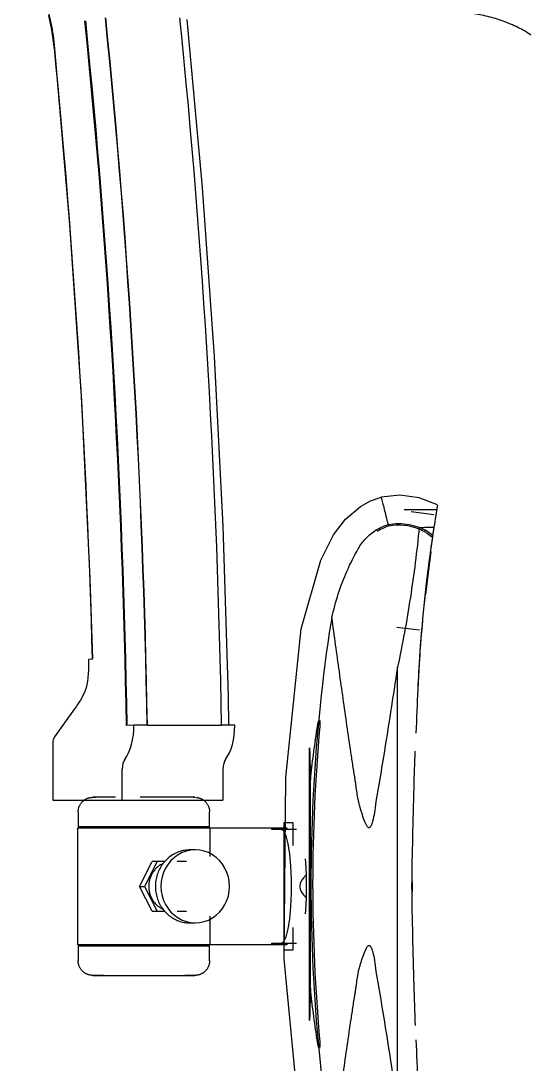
# Model space of a CAD drawing. Header units: metres. Extents: x -22.5 to 67.5, y 0 to 64.7.
# Drawn here: x 24.0442 to 24.2166, y 36.2941 to 36.6516 of the extents above; entities that cross this region are included whole.
import ezdxf

# ---------------------------------------------------------------- set-up
doc = ezdxf.new("R2010")
doc.units = ezdxf.units.M
doc.layers.add('XREF PB NEURO-ONCOLOGIA$0$EQUIPO', color=8, linetype='Continuous')

# ---------------------------------------------------------------- blocks, each defined once
blk = doc.blocks.new('*U744')
for p, q in [((-2222.41, 293.47), (-2223.5, 298.39)), ((-2176.13, 296.98), (-2170.9, 239.45)), ((-2221.56, 286.95), (-2222.41, 293.47)), ((-2221.56, 286.95), (-2221.51, 287.09)), ((-2221.55, 286.92), (-2221.56, 286.95)), ((-2221.56, 286.95), (-2216.32, 226.78)), ((-2170.9, 239.45), (-2166.81, 181.55)), ((-2216.32, 226.78), (-2212.27, 166.24)), ((-2166.81, 181.55), (-2163.86, 123.36)), ((-2212.27, 166.24), (-2209.43, 105.41)), ((-2113.23, 132.02), (-2109.65, 133.35)), ((-2103.27, 134), (-2109.65, 133.35)), ((-2096.63, 133.13), (-2103.27, 134)), ((-2090.33, 130.68), (-2096.63, 133.13)), ((-2121.9, 125.84), (-2116.73, 130.12)), ((-2116.73, 130.12), (-2113.23, 132.02)), ((-2090.62, 128.95), (-2101.79, 128.95)), ((-2125.9, 120.45), (-2121.9, 125.84)), ((-2091.64, 127.31), (-2099.37, 128.26)), ((-2163.86, 123.36), (-2162.08, 64.99)), ((-2130.26, 111.76), (-2125.9, 120.45)), ((-2092.18, 120.04), (-2092.38, 119.79)), ((-2091.99, 120.28), (-2092.18, 120.04)), ((-2092.01, 120.1), (-2092.01, 120.25)), ((-2092.67, 114.76), (-2094.49, 99.94)), ((-2094.49, 99.94), (-2092.67, 114.76)), ((-2136.99, 88.27), (-2130.26, 111.76)), ((-2092.83, 113.49), (-2094.33, 101.26)), ((-2094.33, 101.26), (-2092.83, 113.49)), ((-2209.43, 105.41), (-2208.54, 77.82)), ((-2142.25, 37.3), (-2136.99, 88.27)), ((-2104.21, 88.84), (-2096.48, 87.89)), ((-2208.49, 77.85), (-2209.89, 77.7)), ((-2104.03, -75.18), (-2104.03, 75.1)), ((-2162.08, 64.99), (-2161.89, 55.17)), ((-2214.68, 60.78), (-2221.47, 51.27)), ((-2194.28, 55.27), (-2196.85, 55.09)), ((-2189.69, 55.27), (-2194.28, 55.27)), ((-2189.69, 55.27), (-2164.27, 55.27)), ((-2159.76, 55.27), (-2164.27, 55.27)), ((-2222.08, 48.85), (-2222.08, 29.5)), ((-2134.13, 47.48), (-2134.13, -45.96)), ((-2198.33, 29.5), (-2198.33, 40.19)), ((-2163.8, 40.19), (-2163.8, 29.5)), ((-2142.82, -24.86), (-2142.25, 37.3)), ((-2133.84, -35), (-2133.84, 36.53)), ((-2222.08, 29.5), (-2198.33, 29.5)), ((-2212.41, 28.49), (-2212.29, 28.64)), ((-2212.29, 28.64), (-2212.16, 28.8)), ((-2212.16, 28.8), (-2212.02, 28.94)), ((-2212.02, 28.94), (-2211.88, 29.09)), ((-2211.88, 29.09), (-2211.74, 29.22)), ((-2211.74, 29.22), (-2211.59, 29.35)), ((-2211.59, 29.35), (-2211.43, 29.48)), ((-2211.43, 29.48), (-2211.27, 29.6)), ((-2211.27, 29.6), (-2211.1, 29.71)), ((-2211.1, 29.71), (-2210.93, 29.81)), ((-2210.93, 29.81), (-2210.76, 29.91)), ((-2210.76, 29.91), (-2210.58, 30)), ((-2210.58, 30), (-2210.4, 30.08)), ((-2210.4, 30.08), (-2210.21, 30.16)), ((-2210.21, 30.16), (-2210.02, 30.23)), ((-2210.02, 30.23), (-2209.83, 30.29)), ((-2209.83, 30.29), (-2209.64, 30.34)), ((-2209.64, 30.34), (-2209.45, 30.39)), ((-2209.45, 30.39), (-2209.25, 30.43)), ((-2209.25, 30.43), (-2209.05, 30.46)), ((-2209.05, 30.46), (-2208.85, 30.48)), ((-2208.85, 30.48), (-2208.65, 30.49)), ((-2208.65, 30.49), (-2208.45, 30.5)), ((-2208.37, 30.5), (-2208.4, 30.5)), ((-2208.39, 30.5), (-2208.34, 30.5)), ((-2208.31, 30.5), (-2208.37, 30.5)), ((-2208.34, 30.5), (-2208.27, 30.5)), ((-2208.22, 30.5), (-2208.31, 30.5)), ((-2208.27, 30.5), (-2208.18, 30.5)), ((-2208.11, 30.5), (-2208.22, 30.5)), ((-2208.18, 30.5), (-2208.05, 30.5)), ((-2207.97, 30.5), (-2208.11, 30.5)), ((-2208.05, 30.5), (-2207.9, 30.5)), ((-2207.8, 30.5), (-2207.97, 30.5)), ((-2207.9, 30.5), (-2207.72, 30.5)), ((-2207.61, 30.5), (-2207.8, 30.5)), ((-2207.72, 30.5), (-2207.51, 30.5)), ((-2207.39, 30.5), (-2207.61, 30.5)), ((-2207.51, 30.5), (-2207.28, 30.5)), ((-2207.14, 30.5), (-2207.39, 30.5)), ((-2206.87, 30.5), (-2207.14, 30.5)), ((-2206.57, 30.5), (-2206.87, 30.5)), ((-2206.24, 30.5), (-2206.57, 30.5)), ((-2205.9, 30.5), (-2206.24, 30.5)), ((-2205.52, 30.5), (-2205.9, 30.5)), ((-2205.13, 30.5), (-2205.52, 30.5)), ((-2204.71, 30.5), (-2205.13, 30.5)), ((-2204.27, 30.5), (-2204.71, 30.5)), ((-2203.8, 30.5), (-2204.27, 30.5)), ((-2203.32, 30.5), (-2203.8, 30.5)), ((-2202.82, 30.5), (-2203.32, 30.5)), ((-2202.3, 30.5), (-2202.82, 30.5)), ((-2201.76, 30.5), (-2202.3, 30.5)), ((-2201.2, 30.5), (-2201.76, 30.5)), ((-2200.62, 30.5), (-2201.2, 30.5)), ((-2198.33, 29.5), (-2163.8, 29.5)), ((-2191.41, 30.5), (-2192.11, 30.5)), ((-2190.71, 30.5), (-2191.41, 30.5)), ((-2190.01, 30.5), (-2190.71, 30.5)), ((-2189.31, 30.5), (-2190.01, 30.5)), ((-2188.62, 30.5), (-2189.31, 30.5)), ((-2187.93, 30.5), (-2188.62, 30.5)), ((-2187.24, 30.5), (-2187.93, 30.5)), ((-2186.56, 30.5), (-2187.24, 30.5)), ((-2185.88, 30.5), (-2186.56, 30.5)), ((-2185.22, 30.5), (-2185.88, 30.5)), ((-2184.56, 30.5), (-2185.22, 30.5)), ((-2183.91, 30.5), (-2184.56, 30.5)), ((-2183.28, 30.5), (-2183.91, 30.5)), ((-2182.65, 30.5), (-2183.28, 30.5)), ((-2182.04, 30.5), (-2182.65, 30.5)), ((-2181.44, 30.5), (-2182.04, 30.5)), ((-2180.86, 30.5), (-2181.44, 30.5)), ((-2180.3, 30.5), (-2180.86, 30.5)), ((-2179.75, 30.5), (-2180.3, 30.5)), ((-2179.22, 30.5), (-2179.75, 30.5)), ((-2178.71, 30.5), (-2179.22, 30.5)), ((-2178.22, 30.5), (-2178.71, 30.5)), ((-2177.74, 30.5), (-2178.22, 30.5)), ((-2177.29, 30.5), (-2177.74, 30.5)), ((-2176.86, 30.5), (-2177.29, 30.5)), ((-2176.46, 30.5), (-2176.86, 30.5)), ((-2176.07, 30.5), (-2176.46, 30.5)), ((-2175.71, 30.5), (-2176.07, 30.5)), ((-2175.38, 30.5), (-2175.71, 30.5)), ((-2175.07, 30.5), (-2175.38, 30.5)), ((-2174.78, 30.5), (-2175.07, 30.5)), ((-2174.52, 30.5), (-2174.78, 30.5)), ((-2174.29, 30.5), (-2174.52, 30.5)), ((-2174.08, 30.5), (-2174.29, 30.5)), ((-2173.9, 30.5), (-2174.08, 30.5)), ((-2174, 30.5), (-2173.83, 30.5)), ((-2173.75, 30.5), (-2173.9, 30.5)), ((-2173.83, 30.5), (-2173.69, 30.5)), ((-2173.62, 30.5), (-2173.75, 30.5)), ((-2173.69, 30.5), (-2173.58, 30.5)), ((-2173.53, 30.5), (-2173.62, 30.5)), ((-2173.58, 30.5), (-2173.49, 30.5)), ((-2173.46, 30.5), (-2173.53, 30.5)), ((-2173.49, 30.5), (-2173.43, 30.5)), ((-2173.41, 30.5), (-2173.46, 30.5)), ((-2173.43, 30.5), (-2173.4, 30.5)), ((-2173.2, 30.5), (-2173, 30.48)), ((-2173, 30.48), (-2172.8, 30.46)), ((-2172.8, 30.46), (-2172.6, 30.44)), ((-2172.6, 30.44), (-2172.41, 30.4)), ((-2172.41, 30.4), (-2172.21, 30.36)), ((-2172.21, 30.36), (-2172.02, 30.31)), ((-2172.02, 30.31), (-2171.83, 30.25)), ((-2171.83, 30.25), (-2171.64, 30.18)), ((-2171.64, 30.18), (-2171.45, 30.11)), ((-2171.45, 30.11), (-2171.27, 30.02)), ((-2171.27, 30.02), (-2171.09, 29.93)), ((-2171.09, 29.93), (-2170.92, 29.84)), ((-2170.92, 29.84), (-2170.74, 29.74)), ((-2170.74, 29.74), (-2170.58, 29.63)), ((-2170.58, 29.63), (-2170.41, 29.51)), ((-2170.41, 29.51), (-2170.26, 29.39)), ((-2170.26, 29.39), (-2170.1, 29.26)), ((-2170.1, 29.26), (-2169.96, 29.12)), ((-2169.96, 29.12), (-2169.81, 28.98)), ((-2169.81, 28.98), (-2169.68, 28.84)), ((-2169.68, 28.84), (-2169.55, 28.69)), ((-2169.55, 28.69), (-2169.42, 28.53)), ((-2213.4, 25.7), (-2213.38, 25.9)), ((-2213.4, 25.5), (-2213.4, 25.7)), ((-2213.4, 25.5), (-2213.4, 20.5)), ((-2213.38, 25.9), (-2213.36, 26.1)), ((-2213.36, 26.1), (-2213.34, 26.3)), ((-2213.34, 26.3), (-2213.3, 26.49)), ((-2213.3, 26.49), (-2213.26, 26.69)), ((-2213.26, 26.69), (-2213.21, 26.88)), ((-2213.21, 26.88), (-2213.15, 27.07)), ((-2213.15, 27.07), (-2213.08, 27.26)), ((-2213.08, 27.26), (-2213.01, 27.45)), ((-2213.01, 27.45), (-2212.92, 27.63)), ((-2212.92, 27.63), (-2212.83, 27.81)), ((-2212.83, 27.81), (-2212.74, 27.98)), ((-2212.74, 27.98), (-2212.64, 28.16)), ((-2212.64, 28.16), (-2212.53, 28.32)), ((-2212.53, 28.32), (-2212.41, 28.49)), ((-2169.42, 28.53), (-2169.3, 28.37)), ((-2169.3, 28.37), (-2169.19, 28.2)), ((-2169.19, 28.2), (-2169.09, 28.03)), ((-2169.09, 28.03), (-2168.99, 27.86)), ((-2168.99, 27.86), (-2168.9, 27.68)), ((-2168.9, 27.68), (-2168.82, 27.5)), ((-2168.82, 27.5), (-2168.74, 27.31)), ((-2168.74, 27.31), (-2168.67, 27.12)), ((-2168.67, 27.12), (-2168.61, 26.93)), ((-2168.61, 26.93), (-2168.56, 26.74)), ((-2168.56, 26.74), (-2168.51, 26.55)), ((-2168.51, 26.55), (-2168.47, 26.35)), ((-2168.47, 26.35), (-2168.44, 26.15)), ((-2168.44, 26.15), (-2168.42, 25.95)), ((-2168.42, 25.95), (-2168.41, 25.75)), ((-2168.41, 25.75), (-2168.4, 25.55)), ((-2168.4, 25.55), (-2168.4, 25.5)), ((-2168.4, 20.5), (-2168.4, 25.5)), ((-2142.99, 21.92), (-2142.93, -21.92)), ((-2213.61, 20), (-2213.61, -20)), ((-2213.55, 20), (-2186.96, 20)), ((-2213.4, 20.5), (-2168.4, 20.5)), ((-2186.96, 20), (-2150.52, 20)), ((-2168.19, 10.24), (-2168.19, 20)), ((-2150.52, 20), (-2147.04, 20)), ((-2147.04, 20), (-2141.97, 20)), ((-2147.04, 19.5), (-2147.04, 20)), ((-2143.74, 19.5), (-2147.04, 19.5)), ((-2138.67, 19.5), (-2143.74, 19.5)), ((-2142.92, 18.93), (-2143.74, 19.5)), ((-2142.15, 17.27), (-2142.92, 18.93)), ((-2141.97, 20), (-2141.97, 19.5)), ((-2141.46, 14.6), (-2142.15, 17.27)), ((-2140.91, 11.08), (-2141.46, 14.6)), ((-2181.04, 10.81), (-2181.44, 10.55)), ((-2180.62, 11.05), (-2181.04, 10.81)), ((-2180.19, 11.28), (-2180.62, 11.05)), ((-2179.76, 11.48), (-2180.19, 11.28)), ((-2179.32, 11.67), (-2179.76, 11.48)), ((-2178.87, 11.84), (-2179.32, 11.67)), ((-2178.42, 11.99), (-2178.87, 11.84)), ((-2177.96, 12.12), (-2178.42, 11.99)), ((-2177.49, 12.23), (-2177.96, 12.12)), ((-2177.02, 12.32), (-2177.49, 12.23)), ((-2176.55, 12.39), (-2177.02, 12.32)), ((-2176.08, 12.44), (-2176.55, 12.39)), ((-2175.6, 12.47), (-2176.08, 12.44)), ((-2175.13, 12.48), (-2175.6, 12.47)), ((-2173.29, 12.48), (-2175.13, 12.48)), ((-2140.53, 6.91), (-2140.91, 11.08)), ((-2192.43, 0), (-2188.09, 8.5)), ((-2186.38, 8.5), (-2190.71, 0)), ((-2186.38, 8.5), (-2188.09, 8.5)), ((-2183.69, 8.5), (-2186.38, 8.5)), ((-2185.49, 7.16), (-2185.76, 6.97)), ((-2185.21, 7.34), (-2185.49, 7.16)), ((-2184.93, 7.5), (-2185.21, 7.34)), ((-2184.64, 7.65), (-2184.93, 7.5)), ((-2184.56, 7.52), (-2184.84, 7.12)), ((-2184.35, 7.79), (-2184.64, 7.65)), ((-2184.27, 7.91), (-2184.56, 7.52)), ((-2183.96, 8.29), (-2184.27, 7.91)), ((-2183.64, 8.66), (-2183.96, 8.29)), ((-2183.31, 9.01), (-2183.64, 8.66)), ((-2182.96, 9.35), (-2183.31, 9.01)), ((-2182.6, 9.67), (-2182.96, 9.35)), ((-2182.22, 9.98), (-2182.6, 9.67)), ((-2181.84, 10.28), (-2182.22, 9.98)), ((-2181.44, 10.55), (-2181.84, 10.28)), ((-2176.29, 8.47), (-2179.49, 8.47)), ((-2135.65, 9.39), (-2135.54, 8.12)), ((-2135.54, 8.12), (-2135.3, 3.9)), ((-2188.44, 3.66), (-2188.57, 3.35)), ((-2188.29, 3.96), (-2188.44, 3.66)), ((-2188.14, 4.26), (-2188.29, 3.96)), ((-2187.97, 4.55), (-2188.14, 4.26)), ((-2187.79, 4.83), (-2187.97, 4.55)), ((-2187.6, 5.1), (-2187.79, 4.83)), ((-2187.41, 5.37), (-2187.6, 5.1)), ((-2187.2, 5.63), (-2187.41, 5.37)), ((-2186.98, 5.88), (-2187.2, 5.63)), ((-2186.75, 6.12), (-2186.98, 5.88)), ((-2186.52, 6.35), (-2186.75, 6.12)), ((-2186.27, 6.56), (-2186.52, 6.35)), ((-2186.32, 4.02), (-2186.47, 3.54)), ((-2186.16, 4.49), (-2186.32, 4.02)), ((-2186.02, 6.77), (-2186.27, 6.56)), ((-2185.98, 4.95), (-2186.16, 4.49)), ((-2185.76, 6.97), (-2186.02, 6.77)), ((-2185.79, 5.4), (-2185.98, 4.95)), ((-2185.58, 5.84), (-2185.79, 5.4)), ((-2185.35, 6.28), (-2185.58, 5.84)), ((-2185.1, 6.7), (-2185.35, 6.28)), ((-2184.84, 7.12), (-2185.1, 6.7)), ((-2140.33, 2.35), (-2140.53, 6.91)), ((-2135.3, 3.9), (-2136.27, 2.93)), ((-2135.3, 3.9), (-2135.3, -3.9)), ((-2188.09, -8.5), (-2192.43, 0)), ((-2192.43, 0), (-2190.71, 0)), ((-2190.71, 0), (-2186.38, -8.5)), ((-2189.22, 0.41), (-2189.23, 0.07)), ((-2189.23, 0.07), (-2189.23, -0.02)), ((-2189.2, 0.75), (-2189.22, 0.41)), ((-2189.16, 1.08), (-2189.2, 0.75)), ((-2189.12, 1.42), (-2189.16, 1.08)), ((-2189.05, 1.75), (-2189.12, 1.42)), ((-2188.98, 2.08), (-2189.05, 1.75)), ((-2188.9, 2.4), (-2188.98, 2.08)), ((-2188.8, 2.72), (-2188.9, 2.4)), ((-2188.69, 3.04), (-2188.8, 2.72)), ((-2188.57, 3.35), (-2188.69, 3.04)), ((-2186.95, 0.12), (-2186.96, -0.02)), ((-2186.94, 0.61), (-2186.95, 0.12)), ((-2186.91, 1.11), (-2186.94, 0.61)), ((-2186.86, 1.6), (-2186.91, 1.11)), ((-2186.79, 2.09), (-2186.86, 1.6)), ((-2186.7, 2.58), (-2186.79, 2.09)), ((-2186.59, 3.06), (-2186.7, 2.58)), ((-2186.47, 3.54), (-2186.59, 3.06)), ((-2140.33, -2.35), (-2140.33, 2.35)), ((-2137.39, 0.98), (-2137.53, 0)), ((-2137.53, 0), (-2137.39, -0.98)), ((-2136.97, 1.96), (-2137.39, 0.98)), ((-2136.27, 2.93), (-2136.97, 1.96)), ((-2099.05, 1.79), (-2099.04, 1.77)), ((-2099.05, 1.79), (-2099.04, 1.77)), ((-2099.04, 1.77), (-2099.04, 1.75)), ((-2099.04, 1.77), (-2099.04, 1.75)), ((-2099.04, 1.75), (-2099.04, 1.73)), ((-2099.04, 1.75), (-2099.04, 1.73)), ((-2099.04, 1.73), (-2099.03, 1.71)), ((-2099.04, 1.73), (-2099.03, 1.71)), ((-2099.03, 1.71), (-2099.03, 1.69)), ((-2099.03, 1.71), (-2099.03, 1.69)), ((-2099.03, 1.69), (-2099.03, 1.67)), ((-2099.03, 1.69), (-2099.03, 1.67)), ((-2099.03, 1.67), (-2099.03, -1.76)), ((-2099.03, -1.76), (-2099.03, 1.67)), ((-2099.03, 1.67), (-2099.03, -1.76)), ((-2099.03, -1.76), (-2099.03, 1.67)), ((-2099.03, 1.67), (-2098.99, 1.09)), ((-2099.03, 1.67), (-2098.99, 1.09)), ((-2098.99, 1.09), (-2098.96, 0.5)), ((-2098.99, 1.09), (-2098.96, 0.5)), ((-2098.96, 0.5), (-2098.96, 0.26)), ((-2098.96, 0.5), (-2098.96, 0.26)), ((-2098.96, 0.26), (-2098.96, 0.26)), ((-2098.96, 0.26), (-2098.96, 0.26)), ((-2098.96, 0.26), (-2098.96, 0.26)), ((-2098.96, 0.26), (-2098.96, 0.25)), ((-2098.96, 0.25), (-2098.96, 0.26)), ((-2098.96, 0.26), (-2098.96, 0.26)), ((-2098.96, 0.26), (-2098.96, 0.26)), ((-2098.96, 0.26), (-2098.96, 0.26)), ((-2098.96, 0.26), (-2098.96, 0.26)), ((-2098.96, 0.26), (-2098.96, 0.26)), ((-2098.96, 0.26), (-2098.96, 0.26)), ((-2098.96, 0.26), (-2098.96, 0.25)), ((-2098.96, 0.25), (-2098.96, 0.26)), ((-2098.96, 0.26), (-2098.96, 0.26)), ((-2098.96, 0.26), (-2098.96, 0.26)), ((-2098.96, 0.26), (-2098.96, 0.26)), ((-2098.96, 0.25), (-2098.96, 0.25)), ((-2098.96, 0.25), (-2098.96, 0.25)), ((-2098.96, 0.25), (-2098.96, 0.24)), ((-2098.96, 0.24), (-2098.96, 0.25)), ((-2098.96, 0.25), (-2098.96, 0.25)), ((-2098.96, 0.25), (-2098.96, 0.25)), ((-2098.96, 0.25), (-2098.96, 0.25)), ((-2098.96, 0.25), (-2098.96, 0.25)), ((-2098.96, 0.25), (-2098.96, 0.24)), ((-2098.96, 0.24), (-2098.96, 0.25)), ((-2098.96, 0.25), (-2098.96, 0.25)), ((-2098.96, 0.25), (-2098.96, 0.25)), ((-2098.96, 0.24), (-2098.96, 0.24)), ((-2098.96, 0.24), (-2098.96, 0.23)), ((-2098.96, 0.23), (-2098.96, 0.24)), ((-2098.96, 0.24), (-2098.96, 0.24)), ((-2098.96, 0.24), (-2098.96, 0.24)), ((-2098.96, 0.24), (-2098.96, 0.23)), ((-2098.96, 0.23), (-2098.96, 0.24)), ((-2098.96, 0.24), (-2098.96, 0.24)), ((-2098.96, 0.23), (-2098.96, 0.23)), ((-2098.96, 0.23), (-2098.96, 0.22)), ((-2098.96, 0.22), (-2098.96, 0.23)), ((-2098.96, 0.23), (-2098.96, 0.23)), ((-2098.96, 0.23), (-2098.96, 0.23)), ((-2098.96, 0.23), (-2098.96, 0.22)), ((-2098.96, 0.22), (-2098.96, 0.23)), ((-2098.96, 0.23), (-2098.96, 0.23)), ((-2098.96, 0.22), (-2098.96, 0.22)), ((-2098.96, 0.22), (-2098.96, 0.21)), ((-2098.96, 0.21), (-2098.96, 0.22)), ((-2098.96, 0.22), (-2098.96, 0.22)), ((-2098.96, 0.22), (-2098.96, 0.21)), ((-2098.96, 0.21), (-2098.96, 0.22)), ((-2098.96, 0.21), (-2098.96, 0.2)), ((-2098.96, 0.2), (-2098.96, 0.21)), ((-2098.96, 0.21), (-2098.96, 0.21)), ((-2098.96, 0.21), (-2098.96, 0.2)), ((-2098.96, 0.2), (-2098.96, 0.21)), ((-2098.96, 0.21), (-2098.96, 0.21)), ((-2098.96, 0.2), (-2098.96, 0.2)), ((-2098.96, 0.2), (-2098.96, 0.19)), ((-2098.96, 0.19), (-2098.96, 0.2)), ((-2098.96, 0.2), (-2098.96, 0.2)), ((-2098.96, 0.2), (-2098.96, 0.19)), ((-2098.96, 0.19), (-2098.96, 0.2)), ((-2098.96, 0.19), (-2098.96, 0.18)), ((-2098.96, 0.18), (-2098.96, 0.19)), ((-2098.96, 0.19), (-2098.96, 0.18)), ((-2098.96, 0.18), (-2098.96, 0.19)), ((-2098.96, 0.18), (-2098.96, 0.17)), ((-2098.96, 0.17), (-2098.96, 0.18)), ((-2098.96, 0.18), (-2098.96, 0.17)), ((-2098.96, 0.17), (-2098.96, 0.18)), ((-2098.96, 0.17), (-2098.96, 0.16)), ((-2098.96, 0.16), (-2098.96, 0.17)), ((-2098.96, 0.17), (-2098.96, 0.17)), ((-2098.96, 0.17), (-2098.96, 0.16)), ((-2098.96, 0.16), (-2098.96, 0.17)), ((-2098.96, 0.17), (-2098.96, 0.17)), ((-2098.96, 0.16), (-2098.96, 0.15)), ((-2098.96, 0.15), (-2098.96, 0.16)), ((-2098.96, 0.16), (-2098.96, 0.15)), ((-2098.96, 0.15), (-2098.96, 0.16)), ((-2098.96, 0.15), (-2098.96, 0.14)), ((-2098.96, 0.14), (-2098.96, 0.15)), ((-2098.96, 0.15), (-2098.96, 0.14)), ((-2098.96, 0.14), (-2098.96, 0.15)), ((-2098.96, 0.14), (-2098.96, 0.13)), ((-2098.96, 0.13), (-2098.96, 0.14)), ((-2098.96, 0.14), (-2098.96, 0.13)), ((-2098.96, 0.13), (-2098.96, 0.14)), ((-2098.96, 0.13), (-2098.96, 0.12)), ((-2098.96, 0.12), (-2098.96, 0.13)), ((-2098.96, 0.13), (-2098.96, 0.12)), ((-2098.96, 0.12), (-2098.96, 0.13)), ((-2098.96, 0.12), (-2098.96, 0.11)), ((-2098.96, 0.11), (-2098.96, 0.12)), ((-2098.96, 0.12), (-2098.96, 0.11)), ((-2098.96, 0.11), (-2098.96, 0.12)), ((-2098.96, 0.11), (-2098.96, 0.1)), ((-2098.96, 0.1), (-2098.96, 0.11)), ((-2098.96, 0.11), (-2098.96, 0.1)), ((-2098.96, 0.1), (-2098.96, 0.11)), ((-2098.96, 0.1), (-2098.96, 0.09)), ((-2098.96, 0.08), (-2098.96, 0.1)), ((-2098.96, 0.1), (-2098.96, 0.09)), ((-2098.96, 0.08), (-2098.96, 0.1)), ((-2098.96, 0.09), (-2098.96, 0.08)), ((-2098.96, 0.09), (-2098.96, 0.08)), ((-2098.96, 0.08), (-2098.96, 0.07)), ((-2098.96, 0.07), (-2098.96, 0.08)), ((-2098.96, 0.08), (-2098.96, 0.07)), ((-2098.96, 0.07), (-2098.96, 0.08)), ((-2098.96, 0.07), (-2098.96, 0.06)), ((-2098.96, 0.06), (-2098.96, 0.07)), ((-2098.96, 0.07), (-2098.96, 0.06)), ((-2098.96, 0.06), (-2098.96, 0.07)), ((-2098.96, 0.06), (-2098.96, 0.05)), ((-2098.96, 0.05), (-2098.96, 0.06)), ((-2098.96, 0.06), (-2098.96, 0.05)), ((-2098.96, 0.05), (-2098.96, 0.06)), ((-2098.96, 0.05), (-2098.96, 0.03)), ((-2098.96, 0.04), (-2098.96, 0.05)), ((-2098.96, 0.05), (-2098.96, 0.03)), ((-2098.96, 0.04), (-2098.96, 0.05)), ((-2098.96, 0.03), (-2098.96, 0.04)), ((-2098.96, 0.03), (-2098.96, 0.04)), ((-2098.96, 0.03), (-2098.96, 0.02)), ((-2098.96, 0.02), (-2098.96, 0.03)), ((-2098.96, 0.03), (-2098.96, 0.02)), ((-2098.96, 0.02), (-2098.96, 0.03)), ((-2098.96, 0.02), (-2098.96, 0.01)), ((-2098.96, 0), (-2098.96, 0.02)), ((-2098.96, 0.02), (-2098.96, 0.01)), ((-2098.96, 0), (-2098.96, 0.02)), ((-2098.96, 0.01), (-2098.96, 0)), ((-2098.96, 0.01), (-2098.96, 0)), ((-2098.96, -0.01), (-2098.96, 0)), ((-2098.96, -0.01), (-2098.96, 0)), ((-2189.23, -0.02), (-2189.22, -0.35)), ((-2189.22, -0.35), (-2189.21, -0.69)), ((-2189.21, -0.69), (-2189.17, -1.03)), ((-2189.17, -1.03), (-2189.13, -1.36)), ((-2189.13, -1.36), (-2189.07, -1.69)), ((-2189.07, -1.69), (-2189, -2.02)), ((-2189, -2.02), (-2188.92, -2.35)), ((-2188.92, -2.35), (-2188.83, -2.67)), ((-2188.83, -2.67), (-2188.72, -2.99)), ((-2188.72, -2.99), (-2188.6, -3.31)), ((-2188.6, -3.31), (-2188.47, -3.61)), ((-2186.96, -0.02), (-2186.95, -0.51)), ((-2186.95, -0.51), (-2186.92, -1.01)), ((-2186.92, -1.01), (-2186.87, -1.5)), ((-2186.87, -1.5), (-2186.81, -2)), ((-2186.81, -2), (-2186.72, -2.48)), ((-2186.72, -2.48), (-2186.62, -2.97)), ((-2186.62, -2.97), (-2186.5, -3.45)), ((-2186.5, -3.45), (-2186.36, -3.93)), ((-2140.53, -6.91), (-2140.33, -2.35)), ((-2137.39, -0.98), (-2136.97, -1.96)), ((-2136.97, -1.96), (-2136.27, -2.93)), ((-2136.27, -2.93), (-2135.3, -3.9)), ((-2099.03, -1.8), (-2099.04, -1.82)), ((-2099.03, -1.8), (-2099.04, -1.82)), ((-2099.04, -1.82), (-2099.04, -1.84)), ((-2099.04, -1.82), (-2099.04, -1.84)), ((-2099.04, -1.84), (-2099.04, -1.86)), ((-2099.04, -1.84), (-2099.04, -1.86)), ((-2099.01, -1.52), (-2099.03, -1.76)), ((-2099.01, -1.52), (-2099.03, -1.76)), ((-2099.03, -1.76), (-2099.03, -1.78)), ((-2099.03, -1.76), (-2099.03, -1.78)), ((-2099.03, -1.78), (-2099.03, -1.8)), ((-2099.03, -1.78), (-2099.03, -1.8)), ((-2098.97, -0.94), (-2099.01, -1.52)), ((-2098.97, -0.94), (-2099.01, -1.52)), ((-2098.96, -0.35), (-2098.97, -0.94)), ((-2098.96, -0.35), (-2098.97, -0.94)), ((-2098.96, 0), (-2098.96, -0.01)), ((-2098.96, 0), (-2098.96, -0.01)), ((-2098.96, -0.01), (-2098.96, -0.03)), ((-2098.96, -0.02), (-2098.96, -0.01)), ((-2098.96, -0.01), (-2098.96, -0.03)), ((-2098.96, -0.02), (-2098.96, -0.01)), ((-2098.96, -0.03), (-2098.96, -0.02)), ((-2098.96, -0.03), (-2098.96, -0.02)), ((-2098.96, -0.03), (-2098.96, -0.04)), ((-2098.96, -0.05), (-2098.96, -0.03)), ((-2098.96, -0.03), (-2098.96, -0.04)), ((-2098.96, -0.05), (-2098.96, -0.03)), ((-2098.96, -0.04), (-2098.96, -0.05)), ((-2098.96, -0.04), (-2098.96, -0.05)), ((-2098.96, -0.05), (-2098.96, -0.06)), ((-2098.96, -0.06), (-2098.96, -0.05)), ((-2098.96, -0.05), (-2098.96, -0.06)), ((-2098.96, -0.06), (-2098.96, -0.05)), ((-2098.96, -0.06), (-2098.96, -0.08)), ((-2098.96, -0.07), (-2098.96, -0.06)), ((-2098.96, -0.06), (-2098.96, -0.08)), ((-2098.96, -0.07), (-2098.96, -0.06)), ((-2098.96, -0.08), (-2098.96, -0.07)), ((-2098.96, -0.08), (-2098.96, -0.07)), ((-2098.96, -0.08), (-2098.96, -0.09)), ((-2098.96, -0.09), (-2098.96, -0.08)), ((-2098.96, -0.08), (-2098.96, -0.09)), ((-2098.96, -0.09), (-2098.96, -0.08)), ((-2098.96, -0.09), (-2098.96, -0.1)), ((-2098.96, -0.11), (-2098.96, -0.09)), ((-2098.96, -0.09), (-2098.96, -0.1)), ((-2098.96, -0.11), (-2098.96, -0.09)), ((-2098.96, -0.1), (-2098.96, -0.11)), ((-2098.96, -0.1), (-2098.96, -0.11)), ((-2098.96, -0.11), (-2098.96, -0.12)), ((-2098.96, -0.12), (-2098.96, -0.11)), ((-2098.96, -0.11), (-2098.96, -0.12)), ((-2098.96, -0.12), (-2098.96, -0.11)), ((-2098.96, -0.12), (-2098.96, -0.14)), ((-2098.96, -0.13), (-2098.96, -0.12)), ((-2098.96, -0.12), (-2098.96, -0.14)), ((-2098.96, -0.13), (-2098.96, -0.12)), ((-2098.96, -0.14), (-2098.96, -0.13)), ((-2098.96, -0.14), (-2098.96, -0.13)), ((-2098.96, -0.14), (-2098.96, -0.15)), ((-2098.96, -0.15), (-2098.96, -0.14)), ((-2098.96, -0.14), (-2098.96, -0.15)), ((-2098.96, -0.15), (-2098.96, -0.14)), ((-2098.96, -0.15), (-2098.96, -0.16)), ((-2098.96, -0.16), (-2098.96, -0.15)), ((-2098.96, -0.15), (-2098.96, -0.16)), ((-2098.96, -0.16), (-2098.96, -0.15)), ((-2098.96, -0.16), (-2098.96, -0.17)), ((-2098.96, -0.18), (-2098.96, -0.16)), ((-2098.96, -0.16), (-2098.96, -0.17)), ((-2098.96, -0.18), (-2098.96, -0.16)), ((-2098.96, -0.17), (-2098.96, -0.18)), ((-2098.96, -0.17), (-2098.96, -0.18)), ((-2098.96, -0.18), (-2098.96, -0.19)), ((-2098.96, -0.19), (-2098.96, -0.18)), ((-2098.96, -0.18), (-2098.96, -0.19)), ((-2098.96, -0.19), (-2098.96, -0.18)), ((-2098.96, -0.19), (-2098.96, -0.2)), ((-2098.96, -0.2), (-2098.96, -0.19)), ((-2098.96, -0.19), (-2098.96, -0.2)), ((-2098.96, -0.2), (-2098.96, -0.19)), ((-2098.96, -0.2), (-2098.96, -0.21)), ((-2098.96, -0.21), (-2098.96, -0.2)), ((-2098.96, -0.2), (-2098.96, -0.21)), ((-2098.96, -0.21), (-2098.96, -0.2)), ((-2098.96, -0.21), (-2098.96, -0.22)), ((-2098.96, -0.22), (-2098.96, -0.21)), ((-2098.96, -0.21), (-2098.96, -0.22)), ((-2098.96, -0.22), (-2098.96, -0.21)), ((-2098.96, -0.22), (-2098.96, -0.23)), ((-2098.96, -0.23), (-2098.96, -0.22)), ((-2098.96, -0.22), (-2098.96, -0.23)), ((-2098.96, -0.23), (-2098.96, -0.22)), ((-2098.96, -0.23), (-2098.96, -0.24)), ((-2098.96, -0.24), (-2098.96, -0.23)), ((-2098.96, -0.23), (-2098.96, -0.24)), ((-2098.96, -0.24), (-2098.96, -0.23)), ((-2098.96, -0.24), (-2098.96, -0.25)), ((-2098.96, -0.25), (-2098.96, -0.24)), ((-2098.96, -0.24), (-2098.96, -0.25)), ((-2098.96, -0.25), (-2098.96, -0.24)), ((-2098.96, -0.25), (-2098.96, -0.26)), ((-2098.96, -0.26), (-2098.96, -0.25)), ((-2098.96, -0.25), (-2098.96, -0.26)), ((-2098.96, -0.26), (-2098.96, -0.25)), ((-2098.96, -0.26), (-2098.96, -0.27)), ((-2098.96, -0.27), (-2098.96, -0.26)), ((-2098.96, -0.26), (-2098.96, -0.26)), ((-2098.96, -0.26), (-2098.96, -0.27)), ((-2098.96, -0.27), (-2098.96, -0.26)), ((-2098.96, -0.26), (-2098.96, -0.26)), ((-2098.96, -0.27), (-2098.96, -0.28)), ((-2098.96, -0.28), (-2098.96, -0.27)), ((-2098.96, -0.27), (-2098.96, -0.28)), ((-2098.96, -0.28), (-2098.96, -0.27)), ((-2098.96, -0.28), (-2098.96, -0.28)), ((-2098.96, -0.28), (-2098.96, -0.29)), ((-2098.96, -0.29), (-2098.96, -0.28)), ((-2098.96, -0.28), (-2098.96, -0.28)), ((-2098.96, -0.28), (-2098.96, -0.29)), ((-2098.96, -0.29), (-2098.96, -0.28)), ((-2098.96, -0.29), (-2098.96, -0.3)), ((-2098.96, -0.3), (-2098.96, -0.29)), ((-2098.96, -0.29), (-2098.96, -0.29)), ((-2098.96, -0.29), (-2098.96, -0.3)), ((-2098.96, -0.3), (-2098.96, -0.29)), ((-2098.96, -0.29), (-2098.96, -0.29)), ((-2098.96, -0.3), (-2098.96, -0.3)), ((-2098.96, -0.3), (-2098.96, -0.31)), ((-2098.96, -0.31), (-2098.96, -0.3)), ((-2098.96, -0.3), (-2098.96, -0.3)), ((-2098.96, -0.3), (-2098.96, -0.31)), ((-2098.96, -0.31), (-2098.96, -0.3)), ((-2098.96, -0.31), (-2098.96, -0.32)), ((-2098.96, -0.32), (-2098.96, -0.31)), ((-2098.96, -0.31), (-2098.96, -0.31)), ((-2098.96, -0.31), (-2098.96, -0.32)), ((-2098.96, -0.32), (-2098.96, -0.31)), ((-2098.96, -0.31), (-2098.96, -0.31)), ((-2098.96, -0.32), (-2098.96, -0.32)), ((-2098.96, -0.32), (-2098.96, -0.33)), ((-2098.96, -0.33), (-2098.96, -0.32)), ((-2098.96, -0.32), (-2098.96, -0.32)), ((-2098.96, -0.32), (-2098.96, -0.32)), ((-2098.96, -0.32), (-2098.96, -0.33)), ((-2098.96, -0.33), (-2098.96, -0.32)), ((-2098.96, -0.32), (-2098.96, -0.32)), ((-2098.96, -0.33), (-2098.96, -0.33)), ((-2098.96, -0.33), (-2098.96, -0.33)), ((-2098.96, -0.33), (-2098.96, -0.34)), ((-2098.96, -0.34), (-2098.96, -0.33)), ((-2098.96, -0.33), (-2098.96, -0.33)), ((-2098.96, -0.33), (-2098.96, -0.33)), ((-2098.96, -0.33), (-2098.96, -0.33)), ((-2098.96, -0.33), (-2098.96, -0.34)), ((-2098.96, -0.34), (-2098.96, -0.33)), ((-2098.96, -0.33), (-2098.96, -0.33)), ((-2098.96, -0.34), (-2098.96, -0.34)), ((-2098.96, -0.34), (-2098.96, -0.34)), ((-2098.96, -0.34), (-2098.96, -0.34)), ((-2098.96, -0.34), (-2098.96, -0.35)), ((-2098.96, -0.35), (-2098.96, -0.34)), ((-2098.96, -0.34), (-2098.96, -0.34)), ((-2098.96, -0.34), (-2098.96, -0.34)), ((-2098.96, -0.34), (-2098.96, -0.34)), ((-2098.96, -0.34), (-2098.96, -0.34)), ((-2098.96, -0.34), (-2098.96, -0.34)), ((-2098.96, -0.34), (-2098.96, -0.34)), ((-2098.96, -0.34), (-2098.96, -0.35)), ((-2098.96, -0.35), (-2098.96, -0.34)), ((-2098.96, -0.34), (-2098.96, -0.34)), ((-2098.96, -0.34), (-2098.96, -0.34)), ((-2098.96, -0.34), (-2098.96, -0.34)), ((-2098.96, -0.35), (-2098.96, -0.35)), ((-2098.96, -0.35), (-2098.96, -0.35)), ((-2188.47, -3.61), (-2188.33, -3.92)), ((-2188.33, -3.92), (-2188.18, -4.21)), ((-2188.18, -4.21), (-2188.02, -4.51)), ((-2188.02, -4.51), (-2187.84, -4.79)), ((-2187.84, -4.79), (-2187.66, -5.07)), ((-2187.66, -5.07), (-2187.46, -5.33)), ((-2187.46, -5.33), (-2187.26, -5.59)), ((-2187.26, -5.59), (-2187.04, -5.84)), ((-2187.04, -5.84), (-2186.81, -6.09)), ((-2186.81, -6.09), (-2186.58, -6.32)), ((-2186.58, -6.32), (-2186.34, -6.54)), ((-2186.36, -3.93), (-2186.21, -4.39)), ((-2186.34, -6.54), (-2186.09, -6.75)), ((-2186.21, -4.39), (-2186.03, -4.86)), ((-2186.09, -6.75), (-2185.83, -6.96)), ((-2186.03, -4.86), (-2185.84, -5.31)), ((-2185.84, -5.31), (-2185.63, -5.76)), ((-2185.83, -6.96), (-2185.56, -7.15)), ((-2185.63, -5.76), (-2185.41, -6.2)), ((-2185.56, -7.15), (-2185.29, -7.32)), ((-2185.41, -6.2), (-2185.17, -6.62)), ((-2185.17, -6.62), (-2184.91, -7.04)), ((-2184.91, -7.04), (-2184.64, -7.45)), ((-2140.91, -11.08), (-2140.53, -6.91)), ((-2135.3, -3.9), (-2135.54, -8.12)), ((-2188.09, -8.5), (-2186.38, -8.5)), ((-2186.38, -8.5), (-2183.72, -8.5)), ((-2185.29, -7.32), (-2185.01, -7.49)), ((-2185.01, -7.49), (-2184.72, -7.65)), ((-2184.72, -7.65), (-2184.43, -7.79)), ((-2184.64, -7.45), (-2184.35, -7.84)), ((-2184.35, -7.84), (-2184.05, -8.23)), ((-2184.05, -8.23), (-2183.73, -8.6)), ((-2183.73, -8.6), (-2183.4, -8.95)), ((-2183.4, -8.95), (-2183.05, -9.3)), ((-2183.05, -9.3), (-2182.7, -9.62)), ((-2182.7, -9.62), (-2182.33, -9.94)), ((-2182.33, -9.94), (-2181.94, -10.23)), ((-2181.94, -10.23), (-2181.55, -10.51)), ((-2181.55, -10.51), (-2181.15, -10.78)), ((-2179.49, -8.5), (-2176.29, -8.5)), ((-2168.19, -20), (-2168.19, -10.27)), ((-2135.54, -8.12), (-2135.65, -9.39)), ((-2181.15, -10.78), (-2180.73, -11.02)), ((-2180.73, -11.02), (-2180.31, -11.25)), ((-2180.31, -11.25), (-2179.88, -11.46)), ((-2179.88, -11.46), (-2179.44, -11.66)), ((-2179.44, -11.66), (-2178.99, -11.83)), ((-2178.99, -11.83), (-2178.54, -11.99)), ((-2178.54, -11.99), (-2178.08, -12.12)), ((-2178.08, -12.12), (-2177.62, -12.24)), ((-2177.62, -12.24), (-2177.15, -12.33)), ((-2177.15, -12.33), (-2176.68, -12.41)), ((-2176.68, -12.41), (-2176.21, -12.47)), ((-2176.21, -12.47), (-2175.73, -12.5)), ((-2175.73, -12.5), (-2175.25, -12.52)), ((-2175.25, -12.52), (-2175.13, -12.52)), ((-2175.13, -12.52), (-2173.29, -12.52)), ((-2141.46, -14.6), (-2140.91, -11.08)), ((-2142.92, -18.93), (-2142.15, -17.27)), ((-2142.15, -17.27), (-2141.46, -14.6)), ((-2186.96, -20), (-2213.55, -20)), ((-2213.4, -20.5), (-2213.4, -25.5)), ((-2168.4, -20.5), (-2213.4, -20.5)), ((-2150.52, -20), (-2186.96, -20)), ((-2168.4, -25.5), (-2168.4, -20.5)), ((-2147.04, -20), (-2150.52, -20)), ((-2147.04, -20), (-2147.04, -19.5)), ((-2147.04, -19.5), (-2143.74, -19.5)), ((-2141.97, -20), (-2147.04, -20)), ((-2143.74, -19.5), (-2142.92, -18.93)), ((-2143.74, -19.5), (-2138.67, -19.5)), ((-2141.97, -19.5), (-2141.97, -20)), ((-2136.99, -86.75), (-2142.82, -24.86)), ((-2213.4, -25.55), (-2213.4, -25.5)), ((-2213.39, -25.75), (-2213.4, -25.55)), ((-2213.38, -25.95), (-2213.39, -25.75)), ((-2213.36, -26.15), (-2213.38, -25.95)), ((-2213.33, -26.35), (-2213.36, -26.15)), ((-2213.29, -26.55), (-2213.33, -26.35)), ((-2213.24, -26.74), (-2213.29, -26.55)), ((-2213.19, -26.93), (-2213.24, -26.74)), ((-2213.13, -27.12), (-2213.19, -26.93)), ((-2213.06, -27.31), (-2213.13, -27.12)), ((-2212.98, -27.5), (-2213.06, -27.31)), ((-2212.9, -27.68), (-2212.98, -27.5)), ((-2212.81, -27.86), (-2212.9, -27.68)), ((-2212.71, -28.03), (-2212.81, -27.86)), ((-2212.61, -28.2), (-2212.71, -28.03)), ((-2212.5, -28.37), (-2212.61, -28.2)), ((-2212.38, -28.53), (-2212.5, -28.37)), ((-2212.25, -28.69), (-2212.38, -28.53)), ((-2169.39, -28.49), (-2169.51, -28.64)), ((-2169.27, -28.32), (-2169.39, -28.49)), ((-2169.16, -28.16), (-2169.27, -28.32)), ((-2169.06, -27.98), (-2169.16, -28.16)), ((-2168.97, -27.81), (-2169.06, -27.98)), ((-2168.88, -27.63), (-2168.97, -27.81)), ((-2168.79, -27.45), (-2168.88, -27.63)), ((-2168.72, -27.26), (-2168.79, -27.45)), ((-2168.65, -27.07), (-2168.72, -27.26)), ((-2168.59, -26.88), (-2168.65, -27.07)), ((-2168.54, -26.69), (-2168.59, -26.88)), ((-2168.5, -26.49), (-2168.54, -26.69)), ((-2168.46, -26.3), (-2168.5, -26.49)), ((-2168.44, -26.1), (-2168.46, -26.3)), ((-2168.42, -25.9), (-2168.44, -26.1)), ((-2168.4, -25.7), (-2168.42, -25.9)), ((-2168.4, -25.5), (-2168.4, -25.7)), ((-2212.12, -28.84), (-2212.25, -28.69)), ((-2211.99, -28.98), (-2212.12, -28.84)), ((-2211.84, -29.12), (-2211.99, -28.98)), ((-2211.7, -29.26), (-2211.84, -29.12)), ((-2211.54, -29.39), (-2211.7, -29.26)), ((-2211.39, -29.51), (-2211.54, -29.39)), ((-2211.22, -29.63), (-2211.39, -29.51)), ((-2211.06, -29.74), (-2211.22, -29.63)), ((-2210.88, -29.84), (-2211.06, -29.74)), ((-2210.71, -29.93), (-2210.88, -29.84)), ((-2210.53, -30.02), (-2210.71, -29.93)), ((-2210.35, -30.11), (-2210.53, -30.02)), ((-2210.16, -30.18), (-2210.35, -30.11)), ((-2209.97, -30.25), (-2210.16, -30.18)), ((-2209.78, -30.31), (-2209.97, -30.25)), ((-2209.59, -30.36), (-2209.78, -30.31)), ((-2209.39, -30.4), (-2209.59, -30.36)), ((-2209.2, -30.44), (-2209.39, -30.4)), ((-2209, -30.46), (-2209.2, -30.44)), ((-2208.8, -30.48), (-2209, -30.46)), ((-2208.6, -30.5), (-2208.8, -30.48)), ((-2208.4, -30.5), (-2208.6, -30.5)), ((-2208.37, -30.5), (-2208.4, -30.5)), ((-2208.4, -30.5), (-2208.4, -30.5)), ((-2208.4, -30.5), (-2208.39, -30.5)), ((-2208.39, -30.5), (-2208.34, -30.5)), ((-2208.31, -30.5), (-2208.37, -30.5)), ((-2208.34, -30.5), (-2208.27, -30.5)), ((-2208.22, -30.5), (-2208.31, -30.5)), ((-2208.27, -30.5), (-2208.18, -30.5)), ((-2208.11, -30.5), (-2208.22, -30.5)), ((-2208.18, -30.5), (-2208.05, -30.5)), ((-2207.97, -30.5), (-2208.11, -30.5)), ((-2208.05, -30.5), (-2207.9, -30.5)), ((-2207.8, -30.5), (-2207.97, -30.5)), ((-2207.9, -30.5), (-2207.72, -30.5)), ((-2207.61, -30.5), (-2207.8, -30.5)), ((-2207.72, -30.5), (-2207.51, -30.5)), ((-2207.39, -30.5), (-2207.61, -30.5)), ((-2207.51, -30.5), (-2207.28, -30.5)), ((-2207.14, -30.5), (-2207.39, -30.5)), ((-2207.28, -30.5), (-2207.02, -30.5)), ((-2206.87, -30.5), (-2207.14, -30.5)), ((-2207.02, -30.5), (-2206.73, -30.5)), ((-2206.57, -30.5), (-2206.87, -30.5)), ((-2206.73, -30.5), (-2206.42, -30.5)), ((-2206.24, -30.5), (-2206.57, -30.5)), ((-2206.42, -30.5), (-2206.09, -30.5)), ((-2205.9, -30.5), (-2206.24, -30.5)), ((-2206.09, -30.5), (-2205.73, -30.5)), ((-2205.52, -30.5), (-2205.9, -30.5)), ((-2205.73, -30.5), (-2205.34, -30.5)), ((-2205.13, -30.5), (-2205.52, -30.5)), ((-2205.34, -30.5), (-2204.94, -30.5)), ((-2204.71, -30.5), (-2205.13, -30.5)), ((-2204.94, -30.5), (-2204.51, -30.5)), ((-2204.51, -30.5), (-2204.06, -30.5)), ((-2204.06, -30.5), (-2203.58, -30.5)), ((-2203.58, -30.5), (-2203.09, -30.5)), ((-2203.09, -30.5), (-2202.58, -30.5)), ((-2202.58, -30.5), (-2202.05, -30.5)), ((-2202.05, -30.5), (-2201.5, -30.5)), ((-2201.5, -30.5), (-2200.94, -30.5)), ((-2200.94, -30.5), (-2200.36, -30.5)), ((-2200.36, -30.5), (-2199.76, -30.5)), ((-2199.76, -30.5), (-2199.15, -30.5)), ((-2199.15, -30.5), (-2198.52, -30.5)), ((-2198.52, -30.5), (-2197.89, -30.5)), ((-2197.89, -30.5), (-2197.24, -30.5)), ((-2197.24, -30.5), (-2196.58, -30.5)), ((-2196.58, -30.5), (-2195.92, -30.5)), ((-2195.92, -30.5), (-2195.24, -30.5)), ((-2195.24, -30.5), (-2194.56, -30.5)), ((-2194.56, -30.5), (-2193.87, -30.5)), ((-2193.87, -30.5), (-2193.18, -30.5)), ((-2193.18, -30.5), (-2192.49, -30.5)), ((-2192.49, -30.5), (-2191.79, -30.5)), ((-2191.79, -30.5), (-2191.09, -30.5)), ((-2191.09, -30.5), (-2190.39, -30.5)), ((-2190.39, -30.5), (-2189.69, -30.5)), ((-2189.69, -30.5), (-2188.99, -30.5)), ((-2188.99, -30.5), (-2188.3, -30.5)), ((-2188.3, -30.5), (-2187.61, -30.5)), ((-2187.61, -30.5), (-2186.92, -30.5)), ((-2186.92, -30.5), (-2186.25, -30.5)), ((-2186.25, -30.5), (-2185.57, -30.5)), ((-2185.57, -30.5), (-2184.91, -30.5)), ((-2184.91, -30.5), (-2184.26, -30.5)), ((-2184.26, -30.5), (-2183.62, -30.5)), ((-2183.62, -30.5), (-2182.99, -30.5)), ((-2182.99, -30.5), (-2182.37, -30.5)), ((-2182.37, -30.5), (-2181.76, -30.5)), ((-2181.76, -30.5), (-2181.18, -30.5)), ((-2181.18, -30.5), (-2180.6, -30.5)), ((-2180.6, -30.5), (-2180.04, -30.5)), ((-2180.04, -30.5), (-2179.5, -30.5)), ((-2179.5, -30.5), (-2178.98, -30.5)), ((-2178.98, -30.5), (-2178.48, -30.5)), ((-2178.48, -30.5), (-2178, -30.5)), ((-2178, -30.5), (-2177.53, -30.5)), ((-2177.53, -30.5), (-2177.09, -30.5)), ((-2177.09, -30.5), (-2176.67, -30.5)), ((-2176.46, -30.5), (-2176.86, -30.5)), ((-2176.67, -30.5), (-2176.28, -30.5)), ((-2176.07, -30.5), (-2176.46, -30.5)), ((-2176.28, -30.5), (-2175.9, -30.5)), ((-2175.71, -30.5), (-2176.07, -30.5)), ((-2175.9, -30.5), (-2175.56, -30.5)), ((-2175.38, -30.5), (-2175.71, -30.5)), ((-2175.56, -30.5), (-2175.23, -30.5)), ((-2175.07, -30.5), (-2175.38, -30.5)), ((-2175.23, -30.5), (-2174.93, -30.5)), ((-2174.78, -30.5), (-2175.07, -30.5)), ((-2174.93, -30.5), (-2174.66, -30.5)), ((-2174.52, -30.5), (-2174.78, -30.5)), ((-2174.66, -30.5), (-2174.41, -30.5)), ((-2174.29, -30.5), (-2174.52, -30.5)), ((-2174.41, -30.5), (-2174.19, -30.5)), ((-2174.08, -30.5), (-2174.29, -30.5)), ((-2174.19, -30.5), (-2174, -30.5)), ((-2173.9, -30.5), (-2174.08, -30.5)), ((-2174, -30.5), (-2173.83, -30.5)), ((-2173.75, -30.5), (-2173.9, -30.5)), ((-2173.83, -30.5), (-2173.69, -30.5)), ((-2173.62, -30.5), (-2173.75, -30.5)), ((-2173.69, -30.5), (-2173.58, -30.5)), ((-2173.53, -30.5), (-2173.62, -30.5)), ((-2173.58, -30.5), (-2173.49, -30.5)), ((-2173.46, -30.5), (-2173.53, -30.5)), ((-2173.49, -30.5), (-2173.43, -30.5)), ((-2173.41, -30.5), (-2173.46, -30.5)), ((-2173.43, -30.5), (-2173.4, -30.5)), ((-2173.4, -30.5), (-2173.41, -30.5)), ((-2173.35, -30.5), (-2173.4, -30.5)), ((-2173.4, -30.5), (-2173.4, -30.5)), ((-2173.15, -30.49), (-2173.35, -30.5)), ((-2172.95, -30.48), (-2173.15, -30.49)), ((-2172.75, -30.46), (-2172.95, -30.48)), ((-2172.55, -30.43), (-2172.75, -30.46)), ((-2172.35, -30.39), (-2172.55, -30.43)), ((-2172.16, -30.34), (-2172.35, -30.39)), ((-2171.97, -30.29), (-2172.16, -30.34)), ((-2171.78, -30.23), (-2171.97, -30.29)), ((-2171.59, -30.16), (-2171.78, -30.23)), ((-2171.4, -30.08), (-2171.59, -30.16)), ((-2171.22, -30), (-2171.4, -30.08)), ((-2171.04, -29.91), (-2171.22, -30)), ((-2170.87, -29.81), (-2171.04, -29.91)), ((-2170.7, -29.71), (-2170.87, -29.81)), ((-2170.53, -29.6), (-2170.7, -29.71)), ((-2170.37, -29.48), (-2170.53, -29.6)), ((-2170.21, -29.35), (-2170.37, -29.48)), ((-2170.06, -29.22), (-2170.21, -29.35)), ((-2169.92, -29.09), (-2170.06, -29.22)), ((-2169.78, -28.94), (-2169.92, -29.09)), ((-2169.64, -28.8), (-2169.78, -28.94)), ((-2169.51, -28.64), (-2169.64, -28.8))]:
    blk.add_line(p, q)
for centre, radius, start, end in [((-2101.73, 106.68), 17.56, 107.7756, 121.9607), ((-2103.61, 105.78), 17.96, 67.2144, 101.1556), ((-1581, 44.12), 516.64, 171.5992, 174.1459), ((-1581, 44.12), 516.64, 174.7972, 177.401)]:
    blk.add_arc(centre, radius, start, end)
for centre, major_axis, ratio, start_param, end_param in [((-2914.52, 3.9), (0, 1464.91), 0.495033, 4.747462, 4.914179), ((-2914.52, 3.9), (0, 1465.1), 0.495033, 4.747462, 4.914179), ((-2889.1, 3.9), (0, 1465.1), 0.495033, 4.747462, 4.914179), ((-2919.11, 3.9), (0, 1459.91), 0.495033, 4.747462, 4.914187), ((-2918.86, 3.9), (0, 1459.91), 0.495033, 4.747474, 4.914179), ((-2963.8, -7.66), (0, 1528.19), 0.495033, 4.768378, 4.906485), ((-2201.18, 55.21), (0, 13.94), 0.495033, 3.715589, 4.716796), ((-2166.66, 55.21), (0, 13.94), 0.495033, 3.715589, 4.716796), ((-2220.66, 48.91), (0, 2.87), 0.495033, 0.605916, 1.593199), ((-2196.37, 40.19), (0, 3.95), 0.495033, 0.573997, 1.570796), ((-2161.85, 40.19), (0, 3.95), 0.495033, 0.573997, 1.570796), ((-2173.29, -0.02), (0, 12.5), 0.939693, 4.712389, 7.853982), ((-2173.29, -0.02), (0, 12.5), 0.939693, 1.570796, 4.712389)]:
    blk.add_ellipse(centre, major_axis=major_axis, ratio=ratio, start_param=start_param, end_param=end_param)
for points, knots in [([(-2233.02, 310.04), (-2232.24, 310.06), (-2231.1, 309.88), (-2229.68, 309.2), (-2228.66, 308.47), (-2227.68, 307.5), (-2226.73, 306.27), (-2226, 305.1), (-2225.45, 304.1), (-2224.94, 303.06), (-2224.37, 301.65), (-2223.76, 299.77), (-2223.23, 297.78), (-2222.76, 295.76), (-2222.34, 293.7), (-2221.88, 290.86), (-2221.63, 288.63), (-2221.51, 287.09)], [0, 0, 0, 0, 0.125, 0.1875, 0.25, 0.3125, 0.375, 0.4375, 0.46875, 0.5, 0.5625, 0.625, 0.6875, 0.75, 0.8125, 0.875, 1, 1, 1, 1]), ([(-2040.86, 250), (-2040.84, 252.1), (-2040.97, 256.27), (-2041.6, 261.34), (-2042.34, 265.37), (-2043.02, 268.38), (-2043.85, 271.33), (-2044.86, 274.17), (-2046.07, 276.92), (-2047.9, 280.54), (-2050.58, 284.69), (-2053.92, 288.15), (-2056.88, 290.59), (-2059.17, 292.23), (-2061.53, 293.65), (-2064.03, 294.87), (-2066.59, 295.93), (-2069.17, 296.87), (-2071.77, 297.67), (-2074.44, 298.32), (-2077.13, 298.84), (-2082.55, 299.71), (-2087.13, 300.03), (-2090.86, 300)], [0, 0, 0, 0, 0.071429, 0.142857, 0.178571, 0.214286, 0.25, 0.285714, 0.321429, 0.357143, 0.428571, 0.5, 0.535714, 0.571429, 0.607143, 0.642857, 0.678571, 0.714286, 0.75, 0.785714, 0.821429, 0.857143, 1, 1, 1, 1]), ([(-2090.35, 130.58), (-2090.35, 130.55), (-2090.39, 130.29), (-2090.53, 129.5), (-2090.78, 128.01), (-2091.08, 126.13), (-2091.36, 124.39), (-2091.56, 123.07)], [0.5555556, 0.5555556, 0.5555556, 0.5555556, 0.5833333, 0.7222222, 0.7916667, 0.8611111, 1, 1, 1, 1]), ([(-2096.66, 122.34), (-2096.65, 122.41), (-2096.61, 122.55), (-2096.51, 122.7), (-2096.35, 122.8), (-2096.17, 122.87), (-2096, 122.92), (-2095.87, 122.93), (-2095.8, 122.93)], [-1, -1, -1, -1, -0.833333, -0.645833, -0.5, -0.333333, -0.166667, 0, 0, 0, 0]), ([(-2111.45, 29.08), (-2111.6, 27.64), (-2111.93, 25.11), (-2112.39, 22.81), (-2112.79, 21.48), (-2113.05, 20.87), (-2113.26, 20.5), (-2113.43, 20.3), (-2113.59, 20.16), (-2113.76, 20.07), (-2113.94, 20.07), (-2114.13, 20.2), (-2114.34, 20.42), (-2114.75, 21.05), (-2115.42, 22.58), (-2116.15, 24.76), (-2116.6, 26.22), (-2116.83, 27.01), (-2116.99, 27.54), (-2117.13, 28.06), (-2117.31, 28.78), (-2117.58, 30.08), (-2117.9, 32.01), (-2118.17, 33.99), (-2118.39, 35.56), (-2118.57, 36.72), (-2118.75, 37.87), (-2119, 39.4), (-2119.41, 42.08), (-2120.22, 47.45), (-2121.34, 55.12), (-2122.65, 64.33), (-2123.95, 73.55), (-2125.22, 82.76), (-2126.07, 88.91), (-2126.49, 91.98)], [0, 0, 0, 0, 0.027778, 0.055556, 0.069444, 0.083333, 0.090278, 0.097222, 0.104167, 0.110243, 0.118056, 0.125, 0.131944, 0.138889, 0.166667, 0.194444, 0.208333, 0.215278, 0.222222, 0.229167, 0.236111, 0.25, 0.277778, 0.305556, 0.319444, 0.333333, 0.347222, 0.361111, 0.388889, 0.444444, 0.555556, 0.666667, 0.777778, 0.888889, 1, 1, 1, 1]), ([(-2131.62, 53.64), (-2131.59, 53.88), (-2131.53, 54.24), (-2131.45, 54.72), (-2131.4, 55.02), (-2131.35, 55.25), (-2131.32, 55.43), (-2131.28, 55.61), (-2131.25, 55.79), (-2131.21, 55.97), (-2131.18, 56.16), (-2131.14, 56.34), (-2131.09, 56.49), (-2131.01, 56.65), (-2130.85, 56.94), (-2130.73, 57.02), (-2130.69, 56.67), (-2130.68, 56.44), (-2130.66, 56.23), (-2130.65, 56.06), (-2130.64, 55.87), (-2130.64, 55.69), (-2130.63, 55.45), (-2130.63, 55.15), (-2130.63, 54.9), (-2130.63, 54.78)], [-1, -1, -1, -1, -0.875, -0.8125, -0.75, -0.71875, -0.6875, -0.65625, -0.625, -0.59375, -0.5625, -0.53125, -0.5, -0.46875, -0.4375, -0.34375, -0.3125, -0.28125, -0.25, -0.21875, -0.1875, -0.15625, -0.125, -0.0625, 0, 0, 0, 0]), ([(-2099.1, -0.04), (-2098.94, 11.23), (-2098.61, 26.69), (-2098.11, 42.14), (-2097.96, 46.33)], [0, 0, 0, 0, 0.5, 0.6859705, 0.6859705, 0.6859705, 0.6859705]), ([(-2097.91, -47.63), (-2098.08, -43.04), (-2098.6, -27.18), (-2098.94, -11.31), (-2099.1, -0.04)], [0.2960818, 0.2960818, 0.2960818, 0.2960818, 0.5, 1, 1, 1, 1]), ([(-2126.36, -91.08), (-2125.94, -88.05), (-2125.1, -81.98), (-2123.84, -72.87), (-2122.56, -63.76), (-2121.26, -54.66), (-2120.15, -47.08), (-2119.35, -41.78), (-2118.94, -39.13), (-2118.7, -37.61), (-2118.51, -36.48), (-2118.34, -35.33), (-2118.12, -33.78), (-2117.85, -31.81), (-2117.54, -29.9), (-2117.27, -28.63), (-2117.09, -27.92), (-2116.94, -27.41), (-2116.79, -26.89), (-2116.55, -26.13), (-2116.11, -24.71), (-2115.37, -22.62), (-2114.7, -21.16), (-2114.28, -20.57), (-2114.08, -20.36), (-2113.89, -20.25), (-2113.71, -20.25), (-2113.54, -20.34), (-2113.37, -20.49), (-2113.21, -20.7), (-2113, -21.06), (-2112.75, -21.68), (-2112.36, -22.99), (-2111.91, -25.26), (-2111.6, -27.75), (-2111.45, -29.16)], [0, 0, 0, 0, 0.111111, 0.222222, 0.333333, 0.444444, 0.555556, 0.611111, 0.638889, 0.652778, 0.666667, 0.680556, 0.694444, 0.722222, 0.75, 0.763889, 0.770833, 0.777778, 0.784722, 0.791667, 0.805556, 0.833333, 0.861111, 0.868056, 0.875, 0.881944, 0.888455, 0.895833, 0.902778, 0.909722, 0.916667, 0.930556, 0.944444, 0.972222, 1, 1, 1, 1]), ([(-2130.63, -53.26), (-2130.63, -53.38), (-2130.63, -53.62), (-2130.63, -53.93), (-2130.64, -54.17), (-2130.64, -54.35), (-2130.65, -54.55), (-2130.66, -54.72), (-2130.68, -54.94), (-2130.7, -55.28), (-2130.75, -55.52), (-2130.9, -55.33), (-2131.01, -55.13), (-2131.09, -54.97), (-2131.14, -54.82), (-2131.18, -54.64), (-2131.21, -54.45), (-2131.25, -54.26), (-2131.28, -54.09), (-2131.32, -53.91), (-2131.35, -53.73), (-2131.4, -53.49), (-2131.45, -53.19), (-2131.53, -52.72), (-2131.59, -52.36), (-2131.62, -52.12)], [-1, -1, -1, -1, -0.9375, -0.875, -0.84375, -0.8125, -0.78125, -0.742188, -0.71875, -0.6875, -0.609375, -0.5625, -0.53125, -0.5, -0.46875, -0.4375, -0.40625, -0.375, -0.34375, -0.3125, -0.28125, -0.25, -0.1875, -0.125, 0, 0, 0, 0])]:
    blk.add_open_spline(points, degree=3, knots=knots)
for points in [[(-2109.62, 133.23), (-2109.58, 133.07), (-2109.41, 132.41), (-2108.92, 130.51), (-2108.21, 127.74), (-2107.63, 125.47), (-2107.31, 124.26)], [(-2117.49, 115.66), (-2116.75, 116.96), (-2114.94, 119.39), (-2111.41, 122.24), (-2108.67, 123.51), (-2107.23, 123.97)], [(-2107.31, 124.26), (-2107.29, 124.18), (-2107.24, 123.99), (-2107.17, 123.7), (-2107.11, 123.5), (-2107.09, 123.4)], [(-2107.23, 123.97), (-2106.06, 124.2), (-2103.65, 124.44), (-2100.04, 124.1), (-2097.72, 123.4), (-2096.61, 122.95)], [(-2096.61, 122.95), (-2097.4, 114.9), (-2099.41, 98.88), (-2102.34, 83), (-2104.03, 75.1)], [(-2094.42, 121.21), (-2095.13, 121.63), (-2095.88, 122.01), (-2096.66, 122.34)], [(-2094.2, 121.76), (-2094.97, 122.21), (-2095.77, 122.61), (-2096.61, 122.95)], [(-2095.8, 122.93), (-2095.08, 123), (-2093.65, 123.09), (-2092.25, 123.09), (-2091.56, 123.07)], [(-2092.01, 120.25), (-2092.71, 120.8), (-2093.44, 121.31), (-2094.2, 121.76)], [(-2091.56, 123.07), (-2091.64, 122.6), (-2091.78, 121.67), (-2091.92, 120.75), (-2091.99, 120.28)], [(-2092.38, 119.79), (-2092.96, 120.25), (-2093.56, 120.68), (-2094.2, 121.07)], [(-2092.01, 120.1), (-2092.78, 114.94), (-2093.47, 109.77), (-2094.08, 104.59)], [(-2092.01, 120.11), (-2092.57, 116.37), (-2093.08, 112.63), (-2093.56, 108.88)], [(-2126.49, 91.98), (-2125.91, 94.75), (-2124.45, 100.22), (-2121.43, 108.15), (-2118.89, 113.21), (-2117.49, 115.66)], [(-2094.3, 102.66), (-2094.97, 96.83), (-2096.1, 85.14), (-2096.84, 73.42), (-2097.1, 67.55)], [(-2094.3, 102.66), (-2094.5, 100.98), (-2094.68, 99.3), (-2094.85, 97.62)], [(-2126.49, 91.98), (-2126.67, 91.14), (-2127, 89.44), (-2127.28, 87.73), (-2127.41, 86.87)], [(-2127.41, 86.87), (-2130.2, 67.86), (-2133.91, 29.62), (-2133.91, -28.09), (-2130.2, -66.34), (-2127.41, -85.35)], [(-2209.89, 77.7), (-2209.46, 67.84), (-2211.76, 64.9), (-2214.68, 60.78)], [(-2104.03, 75.1), (-2104.82, 69.98), (-2106.41, 59.74), (-2108.81, 44.39), (-2110.55, 34.18), (-2111.45, 29.08)], [(-2097.1, 67.55), (-2097.33, 62.53), (-2097.54, 57.51), (-2097.73, 52.49)], [(-2133.84, 36.53), (-2133.54, 39.39), (-2132.87, 45.1), (-2132.06, 50.8), (-2131.62, 53.64)], [(-2130.63, 54.78), (-2132.27, 36.83), (-2133.92, 0.76), (-2132.27, -35.3), (-2130.63, -53.26)], [(-2134.13, -45.96), (-2134.13, -35.58), (-2134.13, -14.83), (-2134.13, 16.35), (-2134.13, 37.11), (-2134.13, 47.48)], [(-2134.13, 47.48), (-2134.1, 45.66), (-2134.01, 42.01), (-2133.9, 38.35), (-2133.84, 36.53)], [(-2142.86, 21.92), (-2143.03, 21.92), (-2143.03, 21.92), (-2142.01, 21.92), (-2140.7, 21.92), (-2139.89, 21.92)], [(-2139.89, 21.92), (-2139.89, 19.28), (-2139.89, 16.63), (-2139.89, 13.99)], [(-2139.89, -14.06), (-2139.89, -16.68), (-2139.89, -19.3), (-2139.89, -21.92)], [(-2139.89, -21.92), (-2141.09, -21.92), (-2142.79, -21.92), (-2143.06, -21.92), (-2142.81, -21.92)], [(-2111.45, -29.16), (-2110.55, -34.26), (-2108.81, -44.47), (-2106.41, -59.83), (-2104.82, -70.06), (-2104.03, -75.18)], [(-2133.84, -35), (-2133.9, -36.83), (-2134.01, -40.48), (-2134.1, -44.13), (-2134.13, -45.96)], [(-2131.62, -52.12), (-2132.06, -49.28), (-2132.87, -43.58), (-2133.54, -37.87), (-2133.84, -35)], [(-2097.73, -52.57), (-2097.54, -57.59), (-2097.33, -62.61), (-2097.1, -67.63)]]:
    blk.add_open_spline(points, degree=3)
blk = doc.blocks.new('XREF PB NEURO-ONCOLOGIA')
at = {"layer": 'XREF PB NEURO-ONCOLOGIA$0$EQUIPO', "xscale": 0.0009999999999940395, "yscale": 0.0009999999999940395, "zscale": 0.0009999999999940395, "rotation": 270}
blk.add_blockref('*U744', (2.88167, 18.98617), dxfattribs=at)

msp = doc.modelspace()

# ---------------------------------------------------------------- block references
at = {"rotation": 90}
msp.add_blockref('XREF PB NEURO-ONCOLOGIA', (45.26344, 33.47338), dxfattribs=at)

doc.saveas('drawing.dxf')
